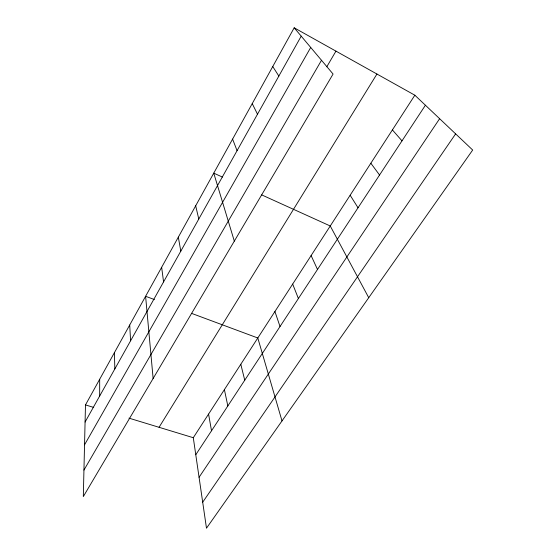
<?xml version="1.0" encoding="UTF-8"?>
<svg xmlns="http://www.w3.org/2000/svg" width="556" height="556" viewBox="0 0 556 556"><rect width="100%" height="100%" fill="white"/><g stroke="black" fill="none" stroke-linecap="round" stroke-linejoin="round"><path stroke-width="0.83" d="M99.67 395.997L99.677 379.275M85.485 404.921L83.317 496.591L333.079 74.052L294.187 27.8L85.485 404.921L93.7 407.416M85.082 422.053L301.206 36.154M84.54 444.828L310.714 47.462M83.942 470.105L321.5 60.284M326.782 66.81L335.956 51.138M159.065 427.3L376.933 74.031M414.845 95.208L472.683 150.03L206.484 528.2L193.293 437.711L414.845 95.208L294.187 27.8M195.775 454.738L425.409 105.223M199.062 477.291L439.629 118.699M202.697 502.207L455.635 133.871M128.95 418.14L193.293 437.711M154.443 299.566L145.602 296.285L153.129 378.483M191.472 313.334L257.803 337.985L282.003 420.92M222.421 177.072L213.754 173.138L234.319 241.13M261.688 194.885L330.25 225.986L368.732 297.703M392.397 129.916L401.995 140.856M370.845 163.235L379.553 175.015M272.746 66.539L278.855 76.068M350.148 195.232L358.029 207.777M252.236 103.604L257.498 114.202M311.11 255.579L317.497 269.465M292.678 284.074L298.398 298.537M232.589 139.104L237.071 150.669M274.921 311.52L280.022 326.511M240.797 364.277L244.751 380.193M195.677 205.796L198.784 219.036M224.402 389.624L227.828 405.956M178.323 237.155L180.811 251.117M208.576 414.088L211.516 430.782M161.65 267.297L163.568 281.913M129.708 325.017L130.597 340.779M114.404 352.657L114.835 368.927"/></g></svg>
